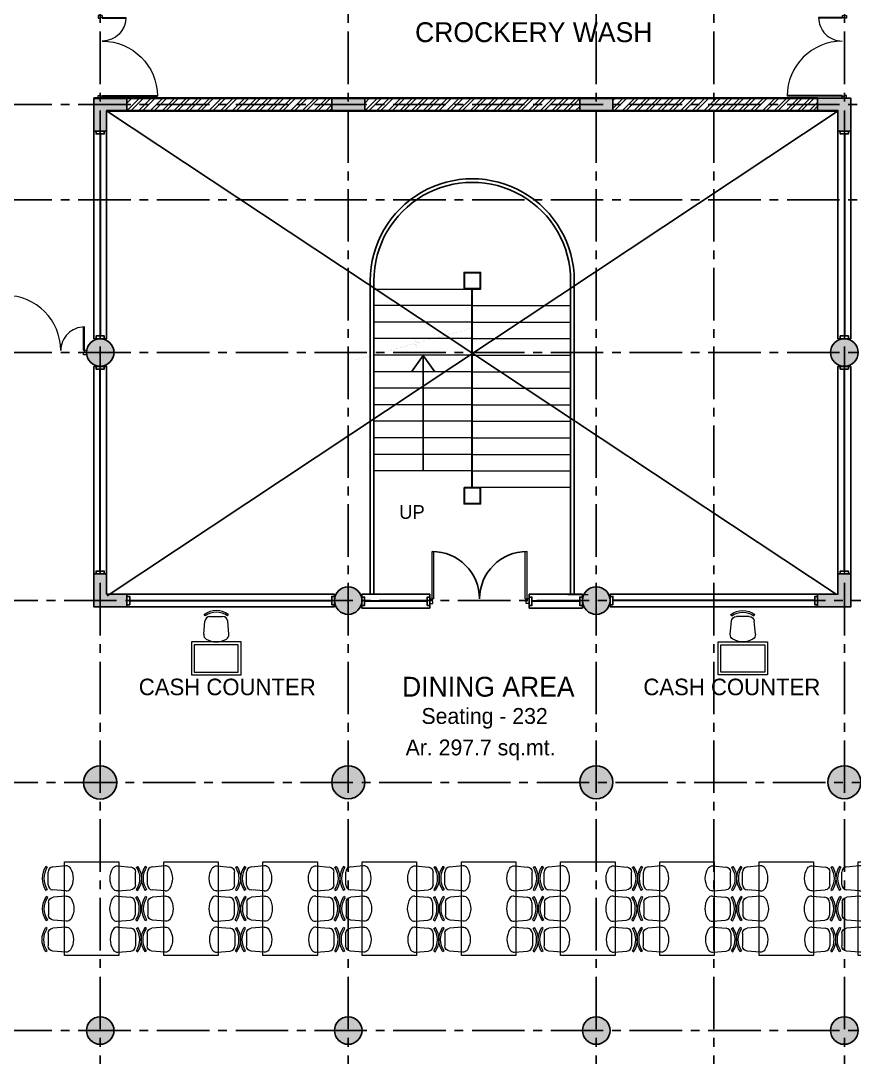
# Model space of a CAD drawing. Header units: millimetres. Extents: x -276609 to 1081398, y -453808 to 472098.
# Drawn here: x 802166 to 817287, y 158667 to 177472 of the extents above; entities that cross this region are included whole.
import ezdxf

# ---------------------------------------------------------------- set-up
doc = ezdxf.new("R2010")
doc.units = ezdxf.units.MM
doc.header["$MEASUREMENT"] = 0
doc.linetypes.add('CENTER2', pattern=[28.575, 19.05, -3.175, 3.175, -3.175])
for name, color, linetype in [('A-Anno Tags', 6, 'Continuous'), ('A-Elevation', 4, 'Continuous'), ('A-Wall Patt', 8, 'Continuous'), ('A-Window', 4, 'Continuous'), ('AREA', 7, 'Continuous'), ('S-Conc Patt', 9, 'Continuous'), ('text', 252, 'Continuous')]:
    doc.layers.add(name, color=color, linetype=linetype)
doc.layers.add('A-Anno-Grid Lines', color=7, linetype='Continuous', true_color=0xbbc3bd)
for name, color, linetype, lineweight in [('A-Detail Lines', 241, 'Continuous', 25), ('A-Door', 4, 'Continuous', 9), ('A-Wall Sec', 1, 'Continuous', 20), ('S-Concrete', 40, 'Continuous', 25), ('STAIR', 3, 'Continuous', 9)]:
    doc.layers.add(name, color=color, linetype=linetype, lineweight=lineweight)
doc.layers.add('I-Furniture', color=7, linetype='Continuous', lineweight=20, true_color=0xb35900)
doc.styles.get("Standard").update_dxf_attribs({"font": ''})
doc.styles.get('Standard').set_extended_font_data('Gill Sans MT')
doc.dimstyles.get("Standard").update_dxf_attribs({"dimtxt": 0.18, "dimasz": 0.18, "dimexe": 0.18, "dimexo": 0.0625, "dimgap": 0.09, "dimtad": 0, "dimtih": 1, "dimtoh": 1, "dimdec": 4, "dimzin": 0, "dimdsep": 46, "dimtxsty": 'Standard', "dimcen": 0.09, "dimadec": 0, "dimazin": 0, "dimtfac": 1, "dimtdec": 4, "dimtofl": 0, "dimtmove": 0, "dimatfit": 3, "dimfxl": 1, "dimtolj": 1, "dimtzin": 0, "dimarcsym": 0})

# ---------------------------------------------------------------- blocks, each defined once
blk = doc.blocks.new('grd din')
at = {"layer": 'A-Anno-Grid Lines', "linetype": 'CENTER2', "ltscale": 50}
for p, q in [((488814, 133526), (488814, 179267)), ((493314, 133526), (493314, 179267)), ((497814, 133526), (497814, 179267)), ((499944, 133526), (499944, 179267)), ((502314, 133526), (502314, 179267)), ((516514, 164589), (471659, 164589)), ((516514, 162859), (471659, 162859)), ((516514, 160089), (471659, 160089)), ((520545, 155589), (470258, 155589)), ((520545, 152289), (470258, 152289)), ((516514, 147789), (471659, 147789))]:
    blk.add_line(p, q, dxfattribs=at)
blk = doc.blocks.new('Big Door Garbage')
at = {"layer": 'A-Door', "color": 5, "lineweight": 18}
for p, q in [((-12550, 128778), (-12500, 128778)), ((-12550, 128703), (-12550, 128778)), ((-12550, 128703), (-12515, 128703)), ((-12515, 128738), (-12500, 128738)), ((-12515, 128703), (-12515, 128738)), ((-12515, 128703), (-12515, 128273)), ((-12499, 128703), (-12515, 128703)), ((-12500, 128778), (-12500, 128738)), ((-12499, 128703), (-12499, 128273)), ((-11101, 128703), (-11101, 127703)), ((-11101, 128703), (-11085, 128703)), ((-11100, 128778), (-11100, 128738)), ((-11050, 128778), (-11100, 128778)), ((-11085, 128738), (-11100, 128738)), ((-11085, 128703), (-11085, 128738)), ((-11050, 128703), (-11085, 128703)), ((-11085, 128703), (-11085, 127703)), ((-11050, 128703), (-11050, 128778))]:
    blk.add_line(p, q, dxfattribs=at)
at = {"layer": 'A-Door', "lineweight": 18}
for centre, radius, start, end in [((-12515, 128703), 430, 270, 0), ((-11085, 128703), 1000, 180, 270)]:
    blk.add_arc(centre, radius, start, end, dxfattribs=at)
blk = doc.blocks.new('ergrthyjty')
at = {"layer": 'S-Conc Patt'}
for points in [[(485191, 94483), (485191, 93883), (485421, 93883), (485421, 94253), (485791, 94253), (485791, 94483)], [(489506, 94483), (489506, 94253), (490106, 94253), (490106, 94483)], [(494006, 94483), (494006, 94253), (494606, 94253), (494606, 94483)], [(498321, 94483), (498321, 94253), (498691, 94253), (498691, 93883), (498921, 93883), (498921, 94483)], [(485556, 89868, 1), (485056, 89868, 1)], [(499056, 89868, 1), (498556, 89868, 1)], [(485791, 85253), (485791, 85483), (485421, 85483), (485421, 85853), (485191, 85853), (485191, 85253)], [(498921, 85253), (498921, 85853), (498691, 85853), (498691, 85483), (498321, 85483), (498321, 85253)], [(490056, 85368, 1), (489556, 85368, 1)], [(494556, 85368, 1), (494056, 85368, 1)], [(485606, 82068, 1), (485006, 82068, 1)], [(490106, 82072, 1), (489506, 82072, 1)], [(494606, 82072, 1), (494006, 82072, 1)], [(499106, 82072, 1), (498506, 82072, 1)], [(485556, 77568, 1), (485056, 77568, 1)], [(490056, 77568, 1), (489556, 77568, 1)], [(494556, 77568, 1), (494056, 77568, 1)], [(499056, 77568, 1), (498556, 77568, 1)]]:
    blk.add_hatch(color=8, dxfattribs=at).paths.add_polyline_path(points)
at = {"layer": 'S-Concrete'}
for points in [[(485791, 94483), (485191, 94483), (485191, 93883), (485421, 93883), (485421, 94253), (485791, 94253)], [(489506, 94483), (489506, 94253), (490106, 94253), (490106, 94483)], [(494006, 94483), (494006, 94253), (494606, 94253), (494606, 94483)], [(498321, 94483), (498921, 94483), (498921, 93883), (498691, 93883), (498691, 94253), (498321, 94253)], [(485791, 85253), (485191, 85253), (485191, 85853), (485421, 85853), (485421, 85483), (485791, 85483)], [(498321, 85253), (498921, 85253), (498921, 85853), (498691, 85853), (498691, 85483), (498321, 85483)]]:
    blk.add_lwpolyline(points, close=True, dxfattribs=at)
for centre, radius in [((485306, 89868), 250), ((498806, 89868), 250), ((489806, 85368), 250), ((494306, 85368), 250), ((485306, 82068), 300), ((489806, 82072), 300), ((494306, 82072), 300), ((498806, 82072), 300), ((485306, 77568), 250), ((489806, 77568), 250), ((494306, 77568), 250), ((498806, 77568), 250)]:
    blk.add_circle(centre, radius, dxfattribs=at)
blk = doc.blocks.new('trhyj')
at = {"layer": 'A-Window', "color": 2, "lineweight": 30}
blk.add_line((485306, 93833), (485306, 90168), dxfattribs=at)
at = {"layer": 'A-Window'}
blk.add_lwpolyline([(485191, 90118), (485191, 93883), (485421, 93883), (485421, 90118), (485191, 90118)], close=True, dxfattribs=at)
for points in [[(485381, 93883), (485381, 93833), (485231, 93833), (485231, 93883)], [(485381, 90118), (485381, 90168), (485231, 90168), (485231, 90118)]]:
    blk.add_lwpolyline(points, dxfattribs=at)
blk = doc.blocks.new('chair1')
at = {"layer": 'I-Furniture'}
for p, q in [((-320, 228), (-84, 207)), ((16, 201), (42, 219)), ((1, 115), (1, -115)), ((-320, -228), (-84, -207)), ((16, -201), (42, -219))]:
    blk.add_line(p, q, dxfattribs=at)
for centre, radius, start, end in [((-328, 135), 92.9, 85.0303, 148.407), ((-92, 115), 92.9, 0, 85.0303), ((-278, 0), 356, 325.6197, 34.3803), ((-278, 0), 387, 325.6197, 34.3803), ((-108, 0), 351, 148.407, 211.593), ((-328, -135), 92.9, 211.593, 274.9697), ((-92, -115), 92.9, 274.9697, 0)]:
    blk.add_arc(centre, radius, start, end, dxfattribs=at)
blk = doc.blocks.new('dad')
at = {"layer": 'I-Furniture'}
blk.add_lwpolyline([(801471, -14624), (800484, -14624), (800484, -12924), (801471, -12924)], close=True, dxfattribs=at)
at = {"layer": 'I-Furniture', "rotation": 180}
blk.add_blockref('chair1', (800187, -13225), dxfattribs=at)
at = {"layer": 'I-Furniture', "xscale": -1, "rotation": 180}
blk.add_blockref('chair1', (801768, -13225), dxfattribs=at)
at = {"layer": 'I-Furniture', "xscale": -1}
for p in [(800194, -13774), (800185, -14335)]:
    blk.add_blockref('chair1', p, dxfattribs=at)
at = {"layer": 'I-Furniture'}
for p in [(801761, -13774), (801770, -14335)]:
    blk.add_blockref('chair1', p, dxfattribs=at)

msp = doc.modelspace()

# ---------------------------------------------------------------- hatches: boundary and pattern name
at = {"layer": 'A-Wall Patt'}
h = msp.add_hatch(dxfattribs=at)
h.set_pattern_fill('ANSI32', color=256, scale=400, style=0)
h.set_pattern_definition([(45, (804092.4, 175836.94), (-106.066, 106.066), []), (45, (804163.11, 175836.94), (-106.066, 106.066), [])])
h.paths.add_polyline_path([(807807.4, 176066.9), (804092.4, 176066.9), (804092.4, 175836.9), (807807.4, 175836.9)])
h = msp.add_hatch(dxfattribs=at)
h.set_pattern_fill('ANSI32', color=256, scale=400, style=0)
h.set_pattern_definition([(45, (808407.4, 175836.94), (-106.066, 106.066), []), (45, (808478.11, 175836.94), (-106.066, 106.066), [])])
h.paths.add_polyline_path([(816622.4, 176066.9), (812907.4, 176066.9), (812907.4, 175836.9), (816622.4, 175836.9)])
h.paths.add_polyline_path([(812307.4, 176066.9), (811493, 176066.9), (811493, 175836.9), (812307.4, 175836.9)])
h.paths.add_polyline_path([(811493, 176066.9), (808407.4, 176066.9), (808407.4, 175836.9), (811493, 175836.9)])

# ---------------------------------------------------------------- linework, layer by layer
at = {"layer": 'A-Detail Lines', "linetype": 'Continuous', "ltscale": 500}
for p, q in [((803722.4, 175836.9), (816957.4, 167066.9)), ((816992.4, 175836.9), (803734.4, 167036.2))]:
    msp.add_line(p, q, dxfattribs=at)
at = {"layer": 'A-Door', "color": 5, "lineweight": 18}
for p, q in [((809628.1, 166982.4), (809628.1, 167843.5)), ((809663.1, 166982.4), (809663.1, 167842.8)), ((811315.3, 166982.4), (811315.3, 167842.8)), ((811350.3, 166982.4), (811350.3, 167843.5)), ((809589.2, 166982.4), (809589.2, 166899.1)), ((809589.2, 166982.4), (809628.1, 166982.4)), ((809589.2, 166899.1), (809644.7, 166899.1)), ((809663.1, 166982.4), (809628.1, 166982.4)), ((809628.1, 166982.4), (809628.1, 166943.5)), ((809628.1, 166943.5), (809644.7, 166943.5)), ((809644.7, 166899.1), (809644.7, 166943.5)), ((811315.3, 166982.4), (811350.3, 166982.4)), ((811333.6, 166899.1), (811333.6, 166943.5)), ((811350.3, 166943.5), (811333.6, 166943.5)), ((811389.2, 166899.1), (811333.6, 166899.1)), ((811389.2, 166982.4), (811350.3, 166982.4)), ((811350.3, 166982.4), (811350.3, 166943.5)), ((811389.2, 166982.4), (811389.2, 166899.1)), ((811389.2, 166982.4), (811389.2, 166899.1))]:
    msp.add_line(p, q, dxfattribs=at)
at = {"layer": 'A-Elevation'}
for p, q in [((808507.4, 167062.7), (808507.4, 172754.3)), ((808572.4, 167062.7), (808572.4, 172751.3)), ((812142.4, 167062.7), (812142.4, 172757.3)), ((812207.4, 167062.7), (812207.4, 172754.3))]:
    msp.add_line(p, q, dxfattribs=at)
for centre, radius, start, end in [((810357.4, 172754.3), 1850, 359.99985, 180.00015), ((810357.4, 172754.3), 1785, 0, 180.0963), ((809628.1, 166982.4), 861.1, 0, 90), ((811350.3, 166982.4), 861.1, 90, 180)]:
    msp.add_arc(centre, radius, start, end, dxfattribs=at)
at = {"layer": 'A-Wall Sec', "lineweight": 35}
for p, q in [((816622.4, 176066.9), (803492.4, 176066.9)), ((816992.4, 175836.9), (803722.4, 175836.9))]:
    msp.add_line(p, q, dxfattribs=at)
at = {"layer": 'A-Window'}
for p, q in [((808354.6, 167065.8), (808354.6, 166815.8)), ((809589.2, 166815.8), (809589.2, 167065.8)), ((811389.2, 166815.8), (811389.2, 167065.8)), ((812356.6, 167065.8), (812356.6, 166815.8))]:
    msp.add_line(p, q, dxfattribs=at)
at = {"layer": 'A-Window', "color": 2, "lineweight": 30}
for p, q in [((809539.2, 166940.8), (808404.6, 166940.8)), ((812307.1, 166940.8), (811439.2, 166940.8))]:
    msp.add_line(p, q, dxfattribs=at)
at = {"layer": 'A-Window'}
for points in [[(808354.6, 167065.8), (809589.2, 167065.8)], [(808354.6, 166865.8), (808404.6, 166865.8), (808404.6, 167015.8), (808354.6, 167015.8)], [(809589.2, 166865.8), (809539.2, 166865.8), (809539.2, 167015.8), (809589.2, 167015.8)], [(812356.6, 167065.8), (811389.2, 167065.8)], [(811389.2, 166865.8), (811439.2, 166865.8), (811439.2, 167015.8), (811389.2, 167015.8)], [(812357.1, 166865.8), (812307.1, 166865.8), (812307.1, 167015.8), (812357.1, 167015.8)], [(808354.6, 166815.8), (809589.2, 166815.8)], [(812356.6, 166815.8), (811389.2, 166815.8)]]:
    msp.add_lwpolyline(points, dxfattribs=at)
at = {"layer": 'I-Furniture'}
for points in [[(806163.1, 165602.2), (806163.1, 166202.2), (805263.1, 166202.2), (805263.1, 165602.2)], [(806113.1, 165652.2), (806113.1, 166152.2), (805313.1, 166152.2), (805313.1, 165652.2)], [(814815.3, 165602.2), (814815.3, 166202.2), (815715.3, 166202.2), (815715.3, 165602.2)], [(814865.3, 165652.2), (814865.3, 166152.2), (815665.3, 166152.2), (815665.3, 165652.2)]]:
    msp.add_lwpolyline(points, close=True, dxfattribs=at)
at = {"layer": 'S-Concrete'}
for points in [[(810207.4, 172604.3), (810207.4, 172904.3), (810507.4, 172904.3), (810507.4, 172604.3)], [(810215.4, 172612.3), (810215.4, 172896.3), (810499.4, 172896.3), (810499.4, 172612.3)], [(810207.4, 169004.3), (810207.4, 168704.3), (810507.4, 168704.3), (810507.4, 169004.3)], [(810215.4, 168996.3), (810215.4, 168712.3), (810499.4, 168712.3), (810499.4, 168996.3)]]:
    msp.add_lwpolyline(points, close=True, dxfattribs=at)
at = {"layer": 'STAIR'}
for p, q in [((808572.4, 172604.3), (810351.4, 172604.3)), ((810351.4, 169004.3), (810351.4, 172604.3)), ((810357.4, 169004.3), (810357.4, 172604.3)), ((810363.4, 169004.3), (810363.4, 172604.3)), ((810351.4, 172304.3), (808572.4, 172304.3)), ((810363.4, 172304.3), (812142.4, 172304.3)), ((810351.4, 172004.3), (808572.4, 172004.3)), ((810363.4, 172004.3), (812142.4, 172004.3)), ((810351.4, 171704.3), (808572.4, 171704.3)), ((810363.4, 171704.3), (812142.4, 171704.3)), ((810351.4, 171404.3), (808572.4, 171404.3)), ((810363.4, 171404.3), (812142.4, 171404.3)), ((810351.4, 171104.3), (808572.4, 171104.3)), ((810363.4, 171104.3), (812142.4, 171104.3)), ((810351.4, 170804.3), (808572.4, 170804.3)), ((810363.4, 170804.3), (812142.4, 170804.3)), ((810351.4, 170504.3), (808572.4, 170504.3)), ((810363.4, 170504.3), (812142.4, 170504.3)), ((810351.4, 170204.3), (808572.4, 170204.3)), ((810363.4, 170204.3), (812142.4, 170204.3)), ((810351.4, 169904.3), (808572.4, 169904.3)), ((810363.4, 169904.3), (812142.4, 169904.3)), ((810351.4, 169604.3), (808572.4, 169604.3)), ((810363.4, 169604.3), (812142.4, 169604.3)), ((810351.4, 169304.3), (808572.4, 169304.3)), ((810363.4, 169304.3), (812142.4, 169304.3)), ((812142.4, 169004.3), (810363.4, 169004.3)), ((812088.4, 167062.7), (812460, 167062.7))]:
    msp.add_line(p, q, dxfattribs=at)
at = {"layer": 'STAIR', "const_width": 1}
msp.add_lwpolyline([(810343.2, 171889.8), (809361.6, 171628.6), (809312.4, 171700.1), (809349.3, 171530.5), (809295.1, 171610.8), (808231.6, 171317.9)], dxfattribs=at)

# ---------------------------------------------------------------- block references
at = {"layer": 'A-Anno-Grid Lines'}
msp.add_blockref('grd din', (314793.6, 11362.7), dxfattribs=at)
at = {"layer": 'A-Detail Lines'}
for p in [(2477.2, 175136.7), (4277, 175136.7), (6076.7, 175136.7), (7876.5, 175136.7), (9676.2, 175136.7), (11476, 175136.7), (13275.7, 175136.7), (15075.5, 175136.7), (16875.2, 175136.7)]:
    msp.add_blockref('dad', p, dxfattribs=at)
at = {"layer": 'A-Door', "xscale": -1, "rotation": 90}
msp.add_blockref('Big Door Garbage', (932347.7, 165016.9), dxfattribs=at)
at = {"layer": 'A-Door'}
for p, rotation in [((688367.1, 165016.9), 270), ((790807.4, 300189.8), 180)]:
    msp.add_blockref('Big Door Garbage', p, dxfattribs=dict(at, rotation=rotation))
at = {"layer": 'A-Window'}
for p in [(318301.2, 81584.2), (331801.2, 81584.2)]:
    msp.add_blockref('trhyj', p, dxfattribs=at)
at = {"layer": 'A-Window', "xscale": -1}
for p, rotation in [((318301.2, 261319.6), 180), ((331801.2, 261319.6), 180), ((722739.8, -318354.3), 270)]:
    msp.add_blockref('trhyj', p, dxfattribs=dict(at, rotation=rotation))
at = {"layer": 'A-Window', "rotation": 90}
msp.add_blockref('trhyj', (897975.1, -318354.3), dxfattribs=at)
at = {"layer": 'I-Furniture', "rotation": 90}
msp.add_blockref('chair1', (805713.1, 166660.9), dxfattribs=at)
at = {"layer": 'I-Furniture', "xscale": -1, "rotation": 270}
msp.add_blockref('chair1', (815265.3, 166660.9), dxfattribs=at)
at = {"layer": 'S-Concrete'}
msp.add_blockref('ergrthyjty', (318301.2, 81584.2), dxfattribs=at)

# ---------------------------------------------------------------- texts
at = {"layer": 'A-Anno Tags', "insert": (809031, 168684.2), "char_height": 250, "attachment_point": 1}
msp.add_mtext('{\\fCentury Gothic|b0|i0|c0|p34;UP}', dxfattribs=at)
at = {"layer": 'AREA', "insert": (809148.7, 164431.7), "char_height": 288, "width": 6203.897, "attachment_point": 1}
msp.add_mtext('{\\fCentury Gothic|b0|i0|c0|p34;Ar. 297.7 sq.mt.}', dxfattribs=at)
at = {"layer": 'text', "insert": (807558.4, 177443.5), "char_height": 360, "width": 7754.871, "attachment_point": 1}
msp.add_mtext('\\pi1761.4;{\\fCentury Gothic|b0|i0|c0|p34;CROCKERY WASH}', dxfattribs=at)
at = {"layer": 'text'}
for s, insert, char_height, attachment_point in [('{\\fCentury Gothic|b0|i0|c0|p34;CASH COUNTER}', (804307.6, 165535.7), 300, 1), ('{\\fCentury Gothic|b0|i0|c0|p34;DINING AREA}', (809083.9, 165569.2), 360, 1), ('{\\fCentury Gothic|b0|i0|c0|p34;CASH COUNTER}', (816670.8, 165535.7), 300, 3), ('{\\fCentury Gothic|b0|i0|c0|p34;Seating - 232}', (809435.8, 165002.7), 288, 1)]:
    msp.add_mtext(s, dxfattribs=dict(at, insert=insert, char_height=char_height, attachment_point=attachment_point))

# ---------------------------------------------------------------- leaders
at = {"layer": 'A-Detail Lines'}
msp.add_leader([(809464.3, 171399), (809464.3, 169304.3)], dimstyle='Standard', override={"dimasz": 300, "dimldrblk": 'Open90'}, dxfattribs=at)

doc.saveas('drawing.dxf')
